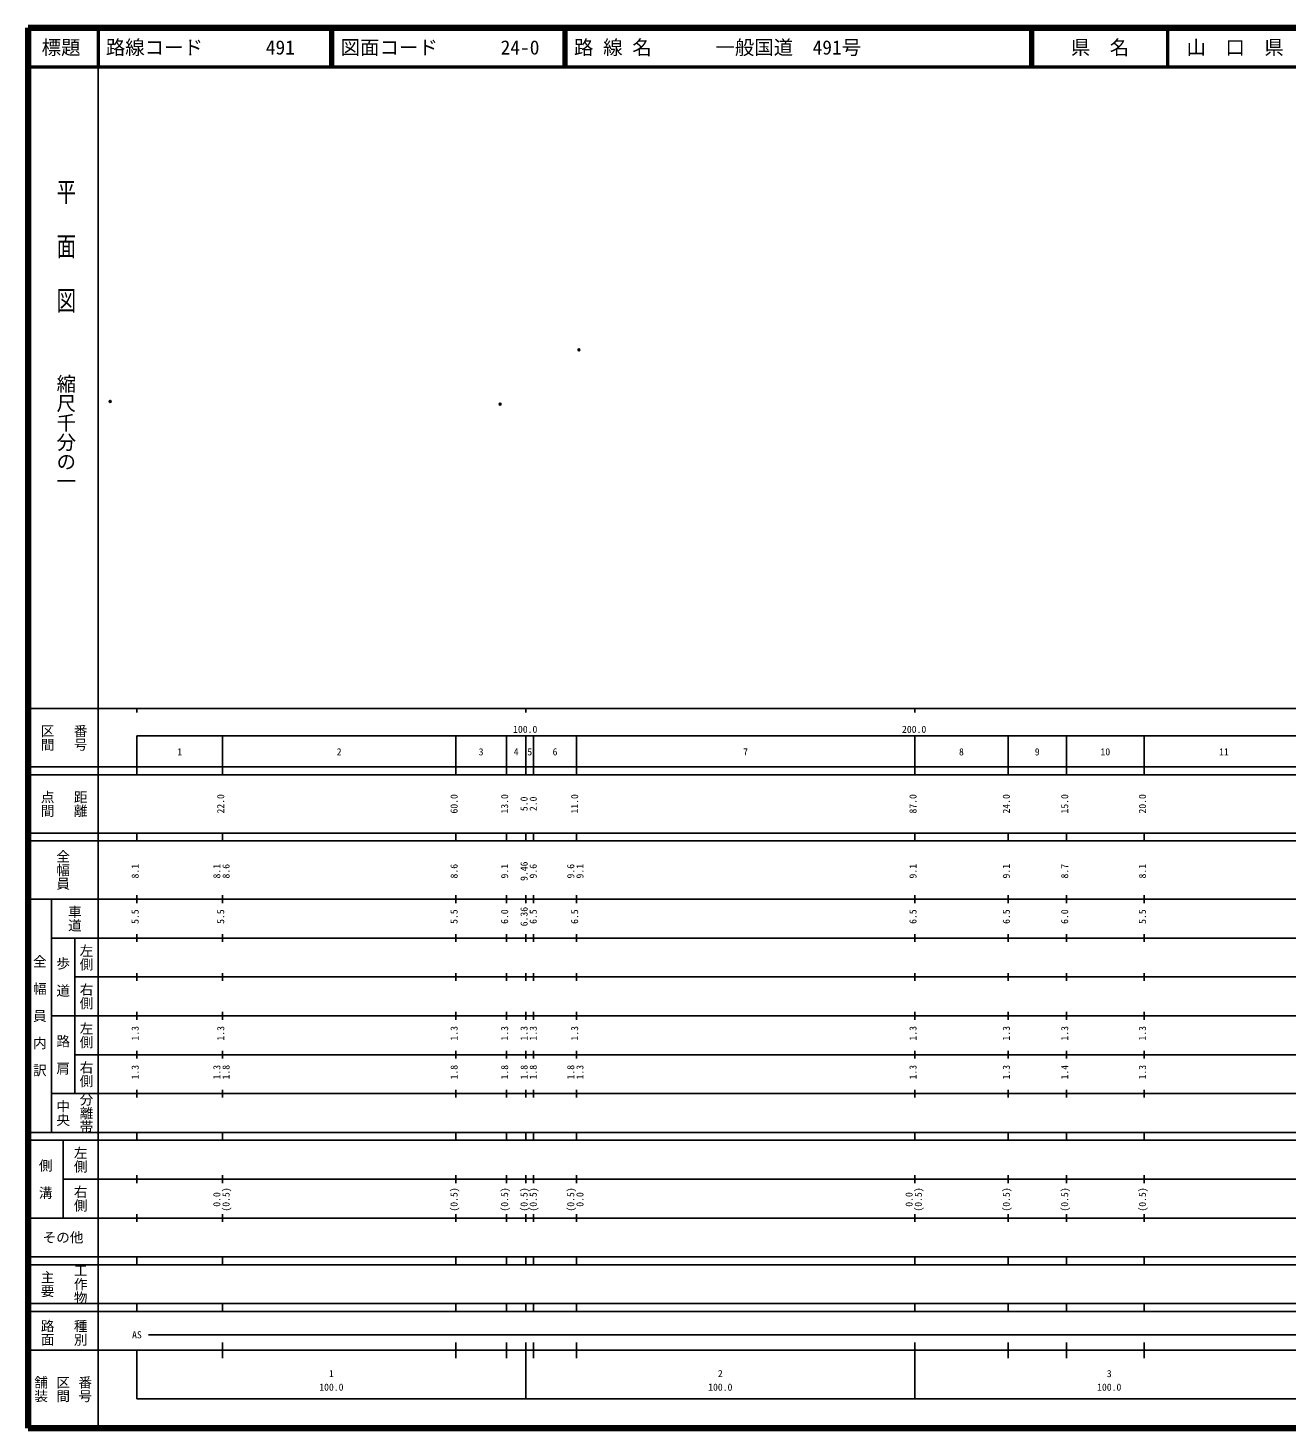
# Model space of a CAD drawing. Units: millimetres on the paper. Extents: x 40 to 680, y 20 to 380.
# Drawn here: x 40 to 363.7, y 20 to 380 of the extents above; entities that cross this region are included whole.
import ezdxf
from ezdxf.enums import TextEntityAlignment as Align

# ---------------------------------------------------------------- set-up
doc = ezdxf.new("R2010")
doc.units = ezdxf.units.MM
doc.header["$PDMODE"] = 32
doc.header["$PDSIZE"] = 0.5
doc.layers.add('M-OTRS', color=6, linetype='Continuous')
doc.layers.add('M-TTL-TXT', color=7, linetype='Continuous')
for name, color, linetype, lineweight in [('M-TTL', 2, 'Continuous', 140), ('M-TTL-BAND', 7, 'Continuous', 25), ('M-TTL-LINE', 7, 'Continuous', 50)]:
    doc.layers.add(name, color=color, linetype=linetype, lineweight=lineweight)
doc.styles.add('@ＭＳ ゴシック', font='')
doc.styles.add('ＭＳ ゴシック', font='')
doc.styles.get('@ＭＳ ゴシック').set_extended_font_data('@MS Gothic')
doc.styles.get('ＭＳ ゴシック').set_extended_font_data('MS Gothic')

msp = doc.modelspace()

# ---------------------------------------------------------------- linework, layer by layer
at = {"layer": 'M-OTRS'}
for p in [(181.665, 297.258), (61.152, 283.982), (161.395, 283.292)]:
    msp.add_point(p, dxfattribs=at)
at = {"layer": 'M-TTL'}
for p, q in [((40, 380), (40, 20)), ((680, 380), (40, 380)), ((40, 20), (680, 20))]:
    msp.add_line(p, q, dxfattribs=at)
at = {"layer": 'M-TTL-BAND'}
for p, q in [((58, 370), (58, 20)), ((40, 205), (579, 205)), ((68, 205), (68, 204)), ((168, 205), (168, 204)), ((268, 205), (268, 204)), ((68, 198), (579, 198)), ((68, 198), (68, 188)), ((90, 188), (90, 198)), ((150, 188), (150, 198)), ((163, 188), (163, 198)), ((168, 188), (168, 198)), ((170, 188), (170, 198)), ((181, 188), (181, 198)), ((268, 188), (268, 198)), ((292, 188), (292, 198)), ((307, 188), (307, 198)), ((327, 188), (327, 198)), ((40, 190), (579, 190)), ((40, 188), (579, 188)), ((40, 173), (579, 173)), ((68, 171), (68, 173)), ((90, 171), (90, 173)), ((150, 171), (150, 173)), ((163, 171), (163, 173)), ((168, 171), (168, 173)), ((170, 171), (170, 173)), ((181, 171), (181, 173)), ((268, 171), (268, 173)), ((292, 171), (292, 173)), ((307, 171), (307, 173)), ((327, 171), (327, 173)), ((40, 171), (579, 171)), ((40, 156), (579, 156)), ((46, 96), (46, 156)), ((68, 155), (68, 157)), ((90, 155), (90, 157)), ((150, 155), (150, 157)), ((163, 155), (163, 157)), ((168, 155), (168, 157)), ((170, 155), (170, 157)), ((181, 155), (181, 157)), ((268, 155), (268, 157)), ((292, 155), (292, 157)), ((307, 155), (307, 157)), ((327, 155), (327, 157)), ((46, 146), (579, 146)), ((52, 146), (52, 106)), ((68, 145), (68, 147)), ((90, 145), (90, 147)), ((150, 145), (150, 147)), ((163, 145), (163, 147)), ((168, 145), (168, 147)), ((170, 145), (170, 147)), ((181, 145), (181, 147)), ((268, 145), (268, 147)), ((292, 145), (292, 147)), ((307, 145), (307, 147)), ((327, 145), (327, 147)), ((68, 135), (68, 137)), ((90, 135), (90, 137)), ((150, 135), (150, 137)), ((163, 135), (163, 137)), ((168, 135), (168, 137)), ((170, 135), (170, 137)), ((181, 135), (181, 137)), ((268, 135), (268, 137)), ((292, 135), (292, 137)), ((307, 135), (307, 137)), ((327, 135), (327, 137)), ((52, 136), (579, 136)), ((46, 126), (579, 126)), ((68, 125), (68, 127)), ((90, 125), (90, 127)), ((150, 125), (150, 127)), ((163, 125), (163, 127)), ((168, 125), (168, 127)), ((170, 125), (170, 127)), ((181, 125), (181, 127)), ((268, 125), (268, 127)), ((292, 125), (292, 127)), ((307, 125), (307, 127)), ((327, 125), (327, 127)), ((52, 116), (579, 116)), ((68, 115), (68, 117)), ((90, 115), (90, 117)), ((150, 115), (150, 117)), ((163, 115), (163, 117)), ((168, 115), (168, 117)), ((170, 115), (170, 117)), ((181, 115), (181, 117)), ((268, 115), (268, 117)), ((292, 115), (292, 117)), ((307, 115), (307, 117)), ((327, 115), (327, 117)), ((46, 106), (579, 106)), ((68, 105), (68, 107)), ((90, 105), (90, 107)), ((150, 105), (150, 107)), ((163, 105), (163, 107)), ((168, 105), (168, 107)), ((170, 105), (170, 107)), ((181, 105), (181, 107)), ((268, 105), (268, 107)), ((292, 105), (292, 107)), ((307, 105), (307, 107)), ((327, 105), (327, 107)), ((40, 96), (579, 96)), ((40, 94), (579, 94)), ((49, 94), (49, 74)), ((68, 94), (68, 96)), ((90, 94), (90, 96)), ((150, 94), (150, 96)), ((163, 94), (163, 96)), ((168, 94), (168, 96)), ((170, 94), (170, 96)), ((181, 94), (181, 96)), ((268, 94), (268, 96)), ((292, 94), (292, 96)), ((307, 94), (307, 96)), ((327, 94), (327, 96)), ((49, 84), (579, 84)), ((68, 83), (68, 85)), ((90, 83), (90, 85)), ((150, 83), (150, 85)), ((163, 83), (163, 85)), ((168, 83), (168, 85)), ((170, 83), (170, 85)), ((181, 83), (181, 85)), ((268, 83), (268, 85)), ((292, 83), (292, 85)), ((307, 83), (307, 85)), ((327, 83), (327, 85)), ((40, 74), (579, 74)), ((68, 73), (68, 75)), ((90, 73), (90, 75)), ((150, 73), (150, 75)), ((163, 73), (163, 75)), ((168, 73), (168, 75)), ((170, 73), (170, 75)), ((181, 73), (181, 75)), ((268, 73), (268, 75)), ((292, 73), (292, 75)), ((307, 73), (307, 75)), ((327, 73), (327, 75)), ((40, 64), (579, 64)), ((40, 62), (579, 62)), ((68, 62), (68, 64)), ((90, 62), (90, 64)), ((150, 62), (150, 64)), ((163, 62), (163, 64)), ((168, 62), (168, 64)), ((170, 62), (170, 64)), ((181, 62), (181, 64)), ((268, 62), (268, 64)), ((292, 62), (292, 64)), ((307, 62), (307, 64)), ((327, 62), (327, 64)), ((40, 52), (579, 52)), ((68, 50), (68, 52)), ((90, 50), (90, 52)), ((150, 50), (150, 52)), ((163, 50), (163, 52)), ((168, 50), (168, 52)), ((170, 50), (170, 52)), ((181, 50), (181, 52)), ((268, 50), (268, 52)), ((292, 50), (292, 52)), ((307, 50), (307, 52)), ((327, 50), (327, 52)), ((40, 50), (579, 50)), ((71, 44), (565, 44)), ((40, 40), (579, 40)), ((68, 40), (68, 27.5)), ((90, 38), (90, 42)), ((150, 38), (150, 42)), ((163, 38), (163, 42)), ((168, 27.5), (168, 42)), ((170, 38), (170, 42)), ((181, 38), (181, 42)), ((268, 27.5), (268, 42)), ((292, 38), (292, 42)), ((307, 38), (307, 42)), ((327, 38), (327, 42)), ((68, 27.5), (579, 27.5))]:
    msp.add_line(p, q, dxfattribs=at)
at = {"layer": 'M-TTL-LINE'}
for p, q in [((58, 380), (58, 370)), ((117.75, 380), (117.75, 370)), ((118.25, 380), (118.25, 370)), ((177.75, 380), (177.75, 370)), ((178.25, 380), (178.25, 370)), ((297.75, 380), (297.75, 370)), ((298.25, 380), (298.25, 370)), ((333, 380), (333, 370)), ((40, 370), (680, 370))]:
    msp.add_line(p, q, dxfattribs=at)

# ---------------------------------------------------------------- texts
at = {"layer": 'M-TTL-BAND', "style": '@ＭＳ ゴシック', "width": 1.4}
msp.add_text('平  面  図', height=3.666, rotation=270, dxfattribs=at).set_placement((49.777, 306.475), align=Align.MIDDLE_RIGHT)
at = {"layer": 'M-TTL-BAND', "style": '@ＭＳ ゴシック'}
msp.add_text('縮尺千分の一', height=3.666, rotation=270, dxfattribs=at).set_placement((49.777, 261.03), align=Align.MIDDLE_RIGHT)
for s, p in [('区間', (45, 197.5)), ('番号', (53.5, 197.5)), ('点間', (45, 180.5)), ('距離', (53.5, 180.5)), ('全幅員', (49, 163.5)), ('車道', (52, 151)), ('左側', (55, 141)), ('全\u3000幅\u3000員\u3000内\u3000訳', (43, 126)), ('歩\u3000道', (49, 136)), ('右側', (55, 131)), ('左側', (55, 121)), ('路\u3000肩', (49, 116)), ('右側', (55, 111)), ('分離帯', (55, 101)), ('中央', (49, 101)), ('左側', (53.5, 89)), ('側\u3000溝', (44.5, 84)), ('右側', (53.5, 79)), ('工作物', (53.5, 57)), ('主要', (45, 57)), ('路面', (45, 44.5)), ('種別', (53.5, 44.5)), ('舗装', (43.333, 30)), ('区間', (49, 30)), ('番号', (54.667, 30))]:
    msp.add_text(s, height=2.566, rotation=270, dxfattribs=at).set_placement(p, align=Align.MIDDLE_CENTER)
at = {"layer": 'M-TTL-BAND', "style": 'ＭＳ ゴシック'}
for s, p in [('100.0', (167.844, 198.195)), ('200.0', (267.844, 198.195)), ('1', (79, 192.405)), ('2', (120, 192.405)), ('3', (156.5, 192.405)), ('4', (165.5, 192.405)), ('5', (169, 192.405)), ('6', (175.5, 192.405)), ('7', (224.5, 192.405)), ('8', (280, 192.405)), ('9', (299.5, 192.405)), ('10', (317, 192.405)), ('11', (347.5, 192.405)), ('AS', (68, 42.5)), ('1', (118, 32.523)), ('2', (218, 32.523)), ('3', (318, 32.523)), ('100.0', (118, 29.033)), ('100.0', (218, 29.033)), ('100.0', (318, 29.033))]:
    msp.add_text(s, height=1.833, dxfattribs=at).set_placement(p, align=Align.BOTTOM_CENTER)
for s, p in [('22.0', (91, 180.5)), ('60.0', (151, 180.5)), ('13.0', (164, 180.5)), ('5.0', (169, 180.5)), ('2.0', (171.354, 180.5)), ('11.0', (182, 180.5)), ('87.0', (269, 180.5)), ('24.0', (293, 180.5)), ('15.0', (308, 180.5)), ('20.0', (328, 180.5)), ('8.1', (69, 163.174)), ('8.1', (90, 163.174)), ('8.6', (92.37, 163.174)), ('8.6', (151, 163.174)), ('9.1', (164, 163.174)), ('9.46', (169, 163.174)), ('9.6', (171.354, 163.174)), ('9.6', (181, 163.174)), ('9.1', (183.37, 163.174)), ('9.1', (269, 163.174)), ('9.1', (293, 163.174)), ('8.7', (308, 163.174)), ('8.1', (328, 163.174)), ('5.5', (69, 151.5)), ('5.5', (91, 151.5)), ('5.5', (151, 151.5)), ('6.0', (164, 151.5)), ('6.36', (169, 151.5)), ('6.5', (171.354, 151.5)), ('6.5', (182, 151.5)), ('6.5', (269, 151.5)), ('6.5', (293, 151.5)), ('6.0', (308, 151.5)), ('5.5', (328, 151.5)), ('1.3', (69, 121.5)), ('1.3', (91, 121.5)), ('1.3', (151, 121.5)), ('1.3', (164, 121.5)), ('1.3', (169, 121.5)), ('1.3', (171.354, 121.5)), ('1.3', (182, 121.5)), ('1.3', (269, 121.5)), ('1.3', (293, 121.5)), ('1.3', (308, 121.5)), ('1.3', (328, 121.5)), ('1.3', (69, 111.5)), ('1.3', (90, 111.5)), ('1.8', (92.37, 111.5)), ('1.8', (151, 111.5)), ('1.8', (164, 111.5)), ('1.8', (169, 111.5)), ('1.8', (171.354, 111.5)), ('1.8', (181, 111.5)), ('1.3', (183.37, 111.5)), ('1.3', (269, 111.5)), ('1.3', (293, 111.5)), ('1.4', (308, 111.5)), ('1.3', (328, 111.5)), ('0.0', (90, 78.764)), ('(0.5)', (92.37, 78.764)), ('(0.5)', (151, 78.764)), ('(0.5)', (164, 78.764)), ('(0.5)', (169, 78.764)), ('(0.5)', (171.354, 78.764)), ('(0.5)', (181, 78.764)), ('0.0', (183.37, 78.764)), ('0.0', (268, 78.764)), ('(0.5)', (270.37, 78.764)), ('(0.5)', (293, 78.764)), ('(0.5)', (308, 78.764)), ('(0.5)', (328, 78.764))]:
    msp.add_text(s, height=1.833, rotation=90, dxfattribs=at).set_placement(p, align=Align.BOTTOM_CENTER)
msp.add_text('その他', height=2.566, dxfattribs=at).set_placement((49, 69), align=Align.MIDDLE_CENTER)
at = {"layer": 'M-TTL-TXT', "style": 'ＭＳ ゴシック'}
for s, p in [('標題', (48.5, 375)), ('県\u3000名', (315.625, 375)), ('山\u3000口\u3000県', (350.375, 375))]:
    msp.add_text(s, height=3.666, dxfattribs=at).set_placement(p, align=Align.MIDDLE_CENTER)
for s, p in [('路線コード', (60, 375)), ('491', (101.142, 375)), ('図面コード', (120.38, 375)), ('24-0', (161.521, 375)), ('路 線 名', (180.38, 375)), ('一般国道\u3000491号', (216.734, 375))]:
    msp.add_text(s, height=3.666, dxfattribs=at).set_placement(p, align=Align.MIDDLE_LEFT)

doc.saveas('drawing.dxf')
